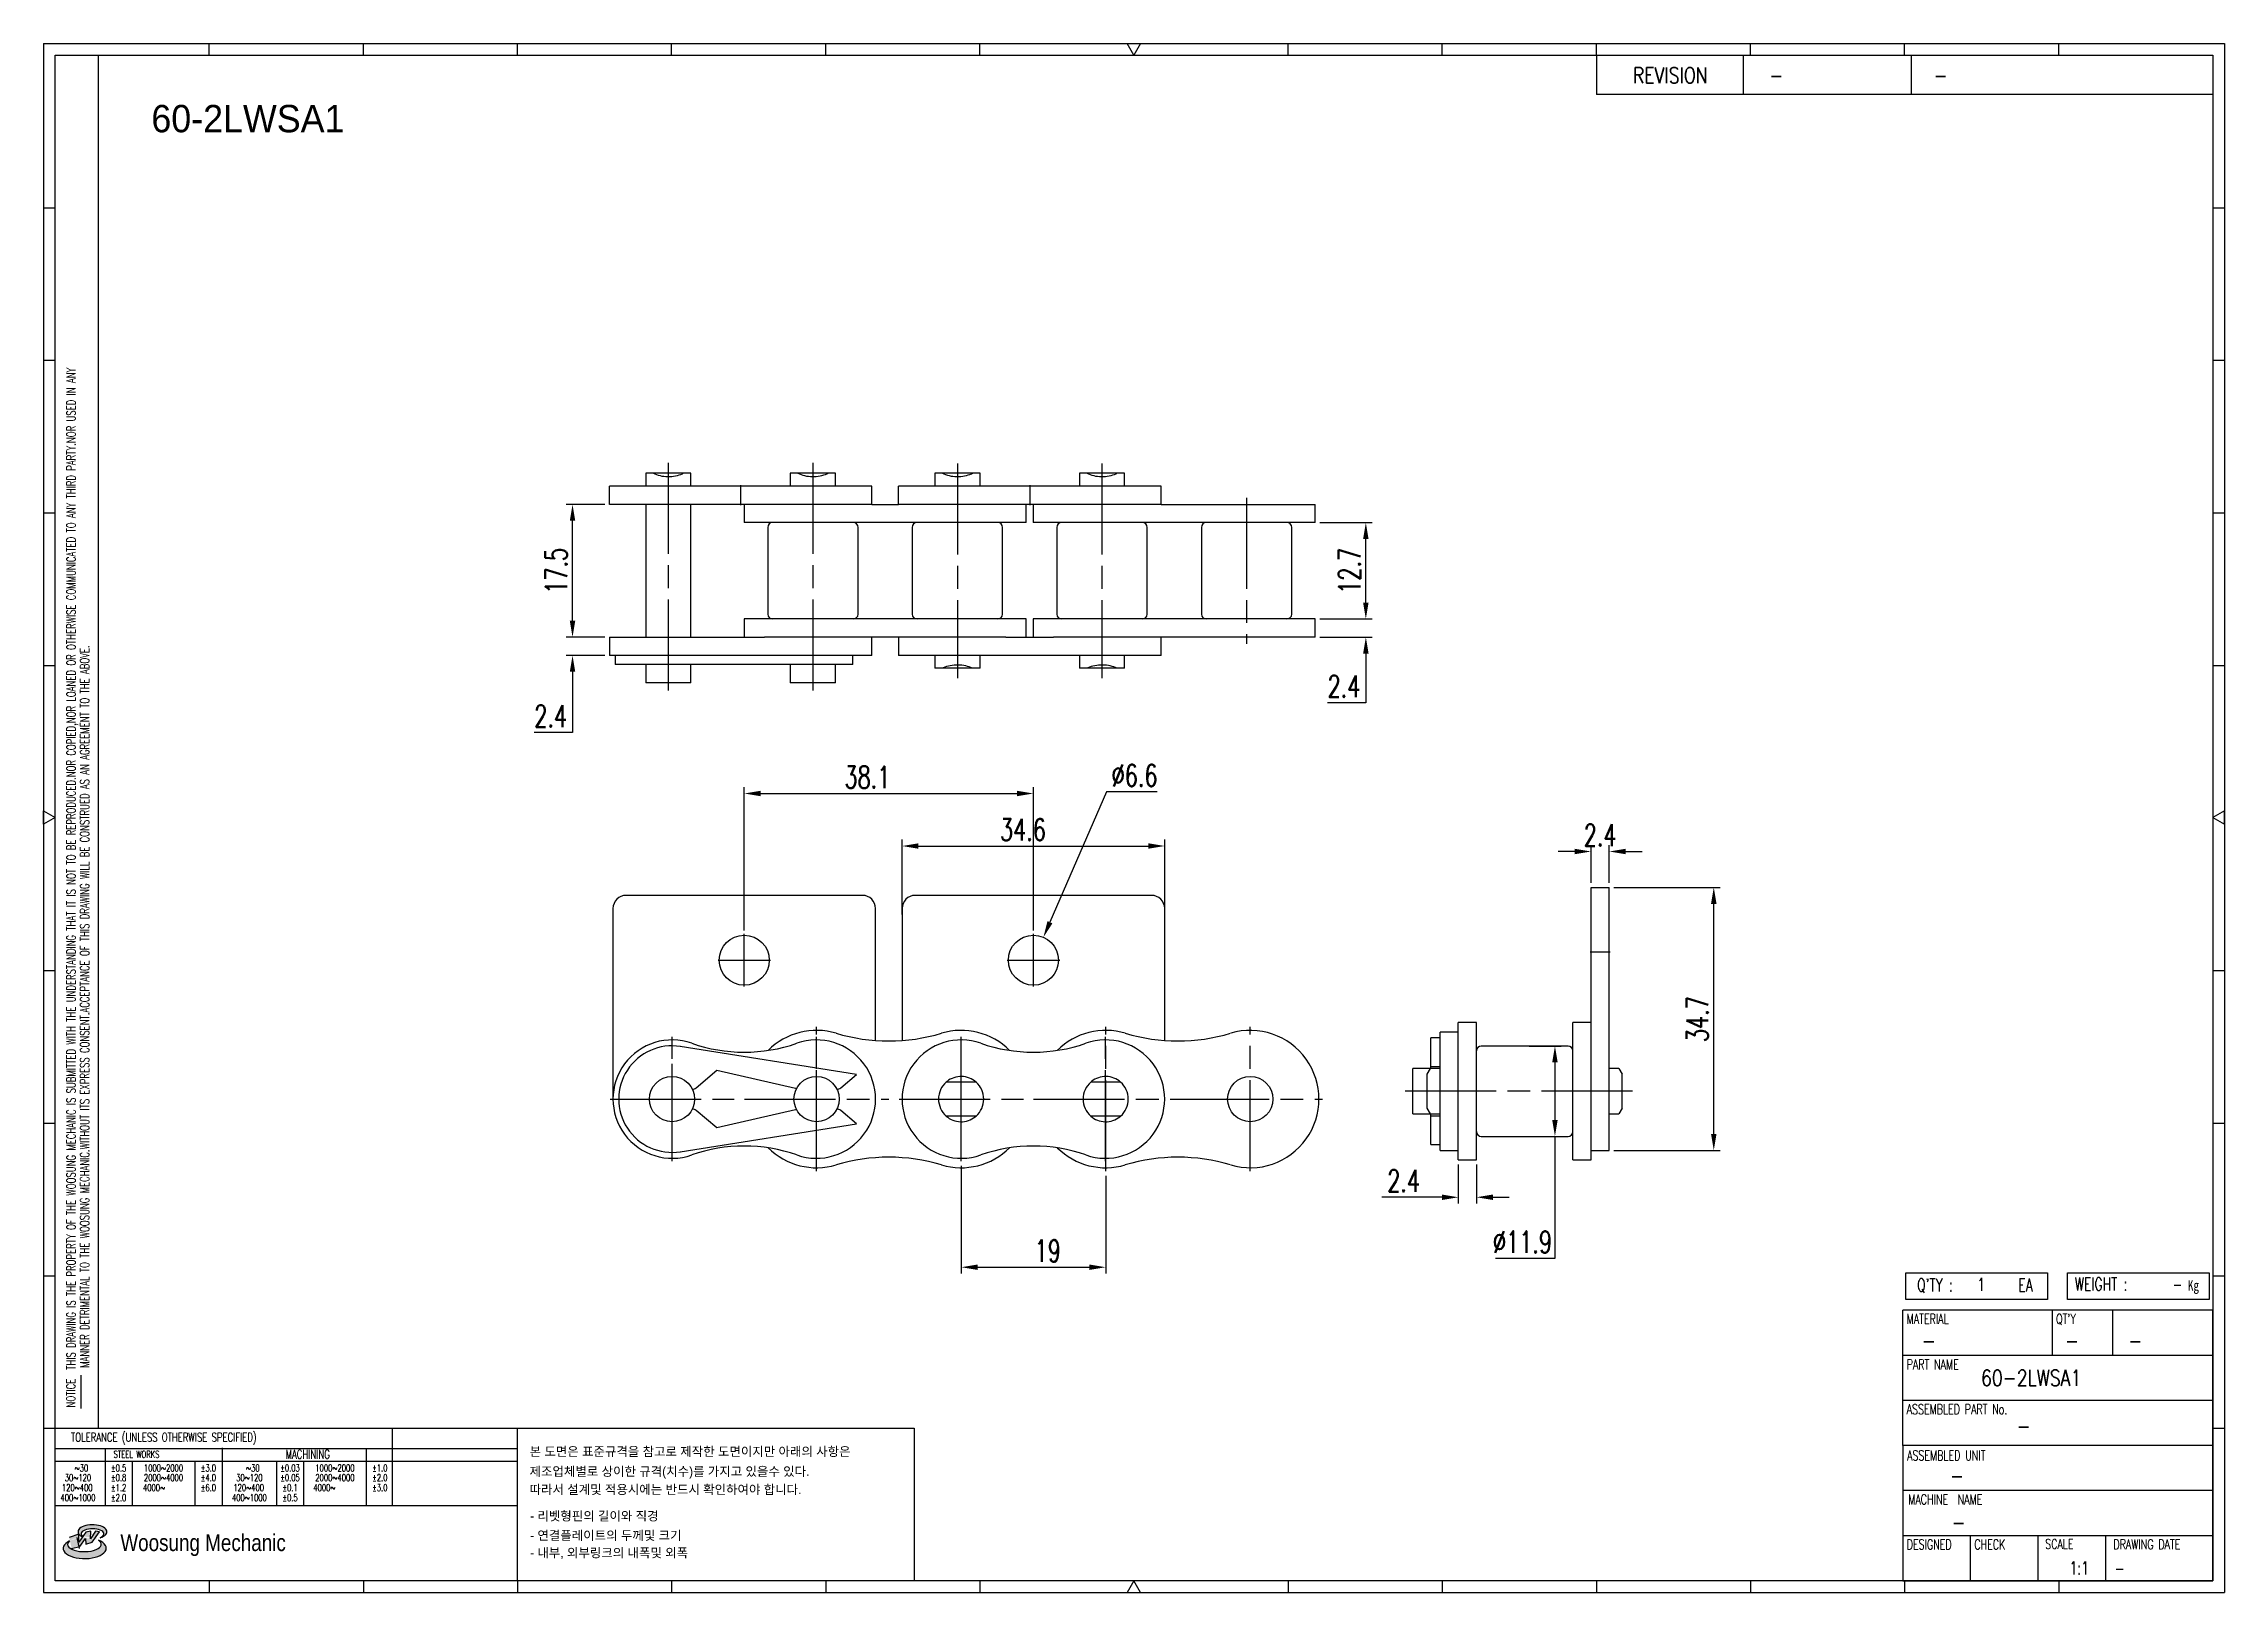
# Model space of a CAD drawing. Header units: millimetres. Extents: x 849 to 1136, y 59 to 263.
import ezdxf
from ezdxf.enums import TextEntityAlignment as Align

# ---------------------------------------------------------------- set-up
doc = ezdxf.new("R2010")
doc.units = ezdxf.units.MM
doc.linetypes.add('AM_ISO08W050', pattern=[18, 12, -1.5, 3, -1.5])
doc.layers.get('Defpoints').update_dxf_attribs({"color": 80})
doc.layers.add('CL1', color=140, linetype='AM_ISO08W050', lineweight=25)
for name, color, linetype in [('S-DIM', 7, 'Continuous'), ('TITLE', 7, 'Continuous'), ('도면레이아웃', 7, 'Continuous')]:
    doc.layers.add(name, color=color, linetype=linetype)
doc.styles.add('HAN', font='ROMANS.shx', dxfattribs={"width": 0.7, "bigfont": 'whgtxt.shx'})
doc.styles.add('HKD_ST2', font='romans.shx', dxfattribs={"width": 0.7, "height": 4, "bigfont": '@extfont2.shx'})
doc.styles.add('HSG', font='SIMPLEX.shx', dxfattribs={"width": 0.7, "bigfont": 'HSG.shx'})
doc.styles.add('MtXpl_', font='Gulim.ttf')
doc.styles.add('SLDTEXTSTYLE4', font='arial.ttf', dxfattribs={"width": 0.8})
doc.dimstyles.new('AP1.2', dxfattribs={"dimscale": 1.2, "dimtxt": 2.4, "dimasz": 1.8, "dimexe": 0.7, "dimexo": 0.5, "dimgap": 0.6, "dimtad": 1, "dimtoh": 1, "dimdec": 1, "dimrnd": 0.01, "dimzin": 9, "dimdsep": 46, "dimtxsty": 'HSG', "dimcen": 0, "dimclrd": 251, "dimclre": 251, "dimclrt": 60, "dimazin": 2, "dimtp": 1, "dimtm": 1, "dimtfac": 0.5, "dimtdec": 1, "dimtofl": 0, "dimtmove": 0, "dimatfit": 3, "dimfxl": 0, "dimtvp": 1, "dimtolj": 2, "dimlwd": -1, "dimlwe": -1, "dimarcsym": 0})

# ---------------------------------------------------------------- blocks, each defined once
blk = doc.blocks.new('MAST')
at = {"layer": '도면레이아웃'}
h = blk.add_hatch(color=10, dxfattribs=at)
h.paths.add_polyline_path([(1.544, 35.177), (1.554, 34.966), (1.779, 35.034), (2.054, 35.422), (1.908, 35.446), (1.728, 35.167), (1.741, 35.439), (1.547, 35.405), (1.292, 35.041), (1.295, 35.33), (0.943, 35.208), (1.03, 34.8), (1.336, 34.885)])
edge = h.paths.add_edge_path()
edge.add_ellipse((1.795, 35.421), major_axis=(-0.53, 0), ratio=0.487785, start_angle=122.36065, end_angle=403.39574)
edge.add_line((1.411, 35.244), (1.419, 35.261))
edge.add_ellipse((1.798, 35.344), major_axis=(-0.423, 0), ratio=0.444396, start_angle=131.58977, end_angle=386.19408, ccw=False)
edge = h.paths.add_edge_path()
edge.add_ellipse((1.512, 34.815), major_axis=(-0.793, 0), ratio=0.480113, start_angle=314.67633, end_angle=590.85213)
edge.add_ellipse((1.501, 34.958), major_axis=(-0.62, 0), ratio=0.43311, start_angle=331.7024, end_angle=574.42495, ccw=False)
at = {"color": 140}
for p, q in [((0, 90.118), (80.15, 90.118)), ((0, 90.118), (0, 33.191)), ((80.15, 90.118), (80.15, 33.191)), ((57.068, 89.693), (57.068, 88.246)), ((62.47, 89.693), (62.47, 88.246)), ((68.635, 89.693), (68.635, 88.246)), ((79.725, 88.246), (57.068, 88.246)), ((68.449, 43.961), (68.449, 44.936)), ((68.449, 44.936), (73.654, 44.936)), ((73.654, 44.936), (73.654, 43.961)), ((74.39, 43.961), (74.39, 44.936)), ((74.39, 44.936), (79.595, 44.936)), ((79.595, 44.936), (79.595, 43.961)), ((68.336, 38.59), (68.336, 43.563)), ((79.725, 43.563), (68.336, 43.563)), ((73.654, 43.961), (68.449, 43.961)), ((73.827, 43.563), (73.827, 41.905)), ((79.595, 43.961), (74.39, 43.961)), ((76.037, 43.563), (76.037, 41.905)), ((79.725, 38.59), (79.725, 43.563)), ((79.725, 41.905), (68.336, 41.905)), ((79.725, 40.248), (68.336, 40.248)), ((68.336, 38.59), (68.336, 33.616)), ((79.725, 38.59), (68.336, 38.59)), ((79.725, 33.616), (79.725, 38.59)), ((79.725, 36.932), (68.336, 36.932)), ((79.725, 35.274), (68.336, 35.274)), ((70.822, 33.616), (70.822, 35.274)), ((73.309, 33.616), (73.309, 35.274)), ((75.796, 33.616), (75.796, 35.274)), ((0, 33.191), (80.15, 33.191)), ((68.336, 33.616), (79.725, 33.616))]:
    blk.add_line(p, q, dxfattribs=at)
for p, q in [((6.089, 89.693), (6.089, 90.118)), ((11.753, 89.693), (11.753, 90.118)), ((17.418, 89.693), (17.418, 90.118)), ((23.082, 89.693), (23.082, 90.118)), ((28.746, 89.693), (28.746, 90.118)), ((34.411, 89.693), (34.411, 90.118)), ((45.739, 89.693), (45.739, 90.118)), ((51.404, 89.693), (51.404, 90.118)), ((57.068, 89.693), (57.068, 90.118)), ((62.732, 89.693), (62.732, 90.118)), ((68.397, 89.693), (68.397, 90.118)), ((74.061, 89.693), (74.061, 90.118)), ((0, 84.085), (0.425, 84.085)), ((79.725, 84.085), (80.15, 84.085)), ((0, 78.478), (0.425, 78.478)), ((79.725, 78.478), (80.15, 78.478)), ((0, 72.87), (0.425, 72.87)), ((79.725, 72.87), (80.15, 72.87)), ((0, 67.262), (0.425, 67.262)), ((79.725, 67.262), (80.15, 67.262)), ((0, 56.047), (0.425, 56.047)), ((79.725, 56.047), (80.15, 56.047)), ((0, 50.439), (0.425, 50.439)), ((79.725, 50.439), (80.15, 50.439)), ((0, 44.832), (0.425, 44.832)), ((79.725, 44.832), (80.15, 44.832)), ((1.377, 39.947), (1.377, 41.174)), ((0, 39.224), (0.425, 39.224)), ((79.725, 39.224), (80.15, 39.224)), ((6.089, 33.616), (6.089, 33.191)), ((11.753, 33.616), (11.753, 33.191)), ((17.418, 33.616), (17.418, 33.191)), ((23.082, 33.616), (23.082, 33.191)), ((28.746, 33.616), (28.746, 33.191)), ((34.411, 33.616), (34.411, 33.191)), ((45.739, 33.616), (45.739, 33.191)), ((51.404, 33.616), (51.404, 33.191)), ((57.068, 33.616), (57.068, 33.191)), ((62.732, 33.616), (62.732, 33.191)), ((68.397, 33.616), (68.397, 33.191)), ((74.061, 33.616), (74.061, 33.191))]:
    blk.add_line(p, q)
at = {"color": 2}
for p, q in [((2.017, 39.224), (2.017, 89.693)), ((0.425, 39.224), (17.418, 39.224)), ((0.425, 38.487), (17.418, 38.487)), ((2.257, 38.487), (2.257, 36.382)), ((6.557, 38.5), (6.557, 36.382)), ((11.857, 38.487), (11.857, 36.382)), ((12.816, 39.224), (12.816, 36.382)), ((17.418, 33.616), (17.418, 39.224)), ((0.425, 38.012), (17.418, 38.012)), ((3.257, 38.012), (3.257, 36.382)), ((5.557, 38.012), (5.557, 36.382)), ((8.557, 38.012), (8.557, 36.382)), ((9.557, 38.026), (9.557, 36.382)), ((0.425, 36.382), (17.418, 36.382))]:
    blk.add_line(p, q, dxfattribs=at)
for points in [[(40.075, 89.693), (39.83, 90.118), (40.32, 90.118)], [(0.425, 61.679), (0, 61.433), (0, 61.924)], [(79.725, 61.679), (80.15, 61.433), (80.15, 61.924)], [(40.075, 33.616), (39.83, 33.191), (40.32, 33.191)]]:
    blk.add_lwpolyline(points, close=True)
at = {"color": 140}
blk.add_lwpolyline([(0.425, 89.693), (79.725, 89.693), (79.725, 33.616), (0.425, 33.616)], close=True, dxfattribs=at)
at = {"layer": '도면레이아웃'}
for p, q in [((1.295, 35.33), (0.943, 35.208)), ((1.547, 35.405), (1.292, 35.041)), ((1.292, 35.041), (1.295, 35.33)), ((1.741, 35.439), (1.547, 35.405)), ((1.908, 35.446), (1.728, 35.167)), ((1.728, 35.167), (1.741, 35.439)), ((1.779, 35.034), (2.054, 35.422)), ((2.054, 35.422), (1.908, 35.446)), ((1.03, 34.8), (1.336, 34.885)), ((1.224, 35.208), (1.311, 34.8)), ((1.224, 35.208), (1.224, 35.208)), ((1.336, 34.885), (1.544, 35.177)), ((1.419, 35.261), (1.411, 35.244)), ((1.544, 35.177), (1.554, 34.966)), ((1.554, 34.966), (1.779, 35.034))]:
    blk.add_line(p, q, dxfattribs=at)
for centre, major_axis, ratio, start_param, end_param in [((1.795, 35.421), (-0.53, 0), 0.487785, 2.135596, 7.040584), ((1.798, 35.344), (-0.423, 0), 0.444396, 2.296675, 6.740358), ((1.512, 34.815), (-0.793, 0), 0.480113, 5.492138, 10.312315), ((1.501, 34.958), (-0.62, 0), 0.43311, 5.789299, 10.025607)]:
    blk.add_ellipse(centre, major_axis=major_axis, ratio=ratio, start_param=start_param, end_param=end_param, dxfattribs=at)
for s, height, style, width, p in [('REVISION', 0.5806, 'HAN', 0.8, (58.415, 88.664)), ('-', 0.581, 'HAN', 0.8, (63.426, 88.664)), ('-', 0.581, 'HAN', 0.8, (69.468, 88.664)), ("Q'TY : ", 0.4746, 'HKD_ST2', 0.7, (68.857, 44.253)), ('1', 0.475, 'HKD_ST2', 0.7, (71.071, 44.275)), ('EA', 0.4746, 'HKD_ST2', 0.7, (72.578, 44.253)), ('WEIGHT : ', 0.4746, 'HKD_ST2', 0.7, (74.65, 44.286)), ('-', 0.581, 'HAN', 0.8, (69.029, 42.157)), ('-', 0.581, 'HAN', 0.8, (74.289, 42.157)), ('-', 0.581, 'HAN', 0.8, (76.623, 42.157)), ('-', 0.581, 'HAN', 0.8, (72.515, 39.013)), ('-', 0.581, 'HAN', 0.8, (70.067, 37.189)), ('-', 0.581, 'HAN', 0.8, (70.126, 35.48)), ('1:1', 0.4746, 'HKD_ST2', 0.7, (74.458, 33.848)), ('-', 0.475, 'HKD_ST2', 0.7, (76.112, 33.837))]:
    blk.add_text(s, height=height, dxfattribs=dict(style=style, width=width)).set_placement(p)
at = {"color": 6, "style": 'HKD_ST2', "width": 0.7}
for s, p in [(' THIS DRAWING IS THE PROPERTY OF THE WOOSUNG MECHANIC IS SUBMITTED WITH THE UNDERSTANDING THAT IT IS NOT TO BE REPRODUCED.NOR COPIED,NOR LOANED OR OTHERWISE COMMUNICATED TO ANY THIRD PARTY.NOR USED IN ANY', (1.173, 41.217)), ('MANNER DETRIMENTAL TO THE WOOSUNG MECHANIC.WITHOUT ITS EXPRESS CONSENT.ACCEPTANCE OF THIS DRAWING WILL BE CONSTRUED AS AN AGREEMENT TO THE ABOVE.', (1.672, 41.447))]:
    blk.add_text(s, height=0.326266, rotation=90, dxfattribs=at).set_placement(p)
at = {"style": 'HKD_ST2', "width": 0.7}
blk.add_text('-', height=0.475, dxfattribs=at).set_placement((78.613, 44.286), align=Align.RIGHT)
at = {"color": 254, "style": 'HKD_ST2', "width": 0.7}
for s, height, p in [('MATERIAL', 0.3651, (68.474, 43.425)), ("QT'Y", 0.3651, (73.965, 43.425)), ('PART NAME', 0.3651, (68.474, 41.756)), ('ASSEMBLED PART No.', 0.36511, (68.474, 40.109)), ('ASSEMBLED UNIT', 0.36511, (68.49, 38.408)), ('MACHINE  NAME', 0.36511, (68.532, 36.794)), ('DESIGNED', 0.3651, (68.474, 35.136)), ('CHECK', 0.3651, (70.961, 35.136)), ('SCALE', 0.3651, (73.566, 35.153)), ('DRAWING DATE', 0.36511, (76.071, 35.141))]:
    blk.add_text(s, height=height, dxfattribs=at).set_placement(p, align=Align.TOP_LEFT)
at = {"style": 'HKD_ST2', "width": 0.7}
blk.add_text('NOTICE', height=0.3263, rotation=90, dxfattribs=at).set_placement((1.163, 39.988))
blk.add_text('TOLERANCE (UNLESS OTHERWISE SPECIFIED)', height=0.32627, dxfattribs=at).set_placement((4.417, 38.896), align=Align.MIDDLE_CENTER)
at = {"color": 4, "style": 'HKD_ST2', "width": 0.7}
for s, height, p in [('%%12630', 0.261, (1.389, 37.762)), ('1000%%1262000', 0.26101, (4.407, 37.762)), ('%%12630', 0.261, (7.689, 37.762)), ('1000%%1262000', 0.26101, (10.707, 37.762)), ('120%%126400', 0.26101, (1.237, 37.045)), ('30%%126120', 0.261, (1.263, 37.411)), ('4000%%126', 0.261, (4.061, 37.045)), ('2000%%1264000', 0.26101, (4.407, 37.411)), ('120%%126400', 0.26101, (7.537, 37.045)), ('30%%126120', 0.261, (7.563, 37.411)), ('4000%%126', 0.261, (10.321, 37.045)), ('2000%%1264000', 0.26101, (10.707, 37.411)), ('400%%1261000', 0.26101, (1.263, 36.67)), ('400%%1261000', 0.26101, (7.563, 36.67))]:
    blk.add_text(s, height=height, dxfattribs=at).set_placement(p, align=Align.MIDDLE_CENTER)
for s, height, p in [('%%P0.5', 0.261, (2.757, 37.762)), ('STEEL WORKS', 0.26101, (3.416, 38.268)), ('%%P3.0', 0.261, (6.057, 37.762)), ('%%P0.03', 0.261, (9.057, 37.762)), ('MACHINING', 0.3263, (9.707, 38.27)), ('%%P1.0', 0.261, (12.357, 37.762)), ('%%P0.8', 0.261, (2.757, 37.411)), ('%%P1.2', 0.261, (2.757, 37.045)), ('%%P4.0', 0.261, (6.057, 37.411)), ('%%P6.0', 0.261, (6.057, 37.045)), ('%%P0.05', 0.261, (9.057, 37.411)), ('%%P0.1', 0.261, (9.057, 37.045)), ('%%P2.0', 0.261, (12.357, 37.411)), ('%%P3.0', 0.261, (12.357, 37.045)), ('%%P2.0', 0.261, (2.757, 36.67)), ('%%P0.5', 0.261, (9.057, 36.67))]:
    blk.add_text(s, height=height, dxfattribs=at).set_placement(p, align=Align.MIDDLE)
at = {"color": 1, "style": 'SLDTEXTSTYLE4', "width": 0.8}
blk.add_text('Woosung Mechanic', height=0.61957, dxfattribs=at).set_placement((2.822, 34.711))
at = {"layer": 'TITLE', "width": 0.8}
blk.add_text('Kg', height=0.3789, dxfattribs=at).set_placement((78.807, 44.286))
blk = doc.blocks.new('*D2')
at = {"layer": 'Defpoints', "color": 0, "transparency": 16777216}
for p in [(1016.32, 187.04), (1022.99, 187.04), (1016.32, 184.64)]:
    blk.add_point(p, dxfattribs=at)
at = {"layer": 'S-DIM', "color": 251, "linetype": 'ByBlock', "transparency": 16777216}
for p, q in [((1022.99, 189.2), (1022.99, 191.36)), ((1016.92, 187.04), (1023.83, 187.04)), ((1016.92, 184.64), (1023.83, 184.64)), ((1022.99, 182.48), (1022.99, 176.01)), ((1022.99, 176.01), (1017.95, 176.01))]:
    blk.add_line(p, q, dxfattribs=at)
at = {"layer": 'S-DIM', "color": 251, "transparency": 16777216}
for points in [[(1022.63, 189.2), (1023.35, 189.2), (1022.99, 187.04)], [(1022.63, 182.48), (1023.35, 182.48), (1022.99, 184.64)]]:
    blk.add_solid(points, dxfattribs=at)
at = {"layer": 'S-DIM', "color": 60, "transparency": 16777216, "insert": (1020.11, 178.17), "char_height": 2.88, "attachment_point": 5, "style": 'HSG'}
blk.add_mtext('\\A2;2.4', dxfattribs=at)
blk = doc.blocks.new('*D3')
at = {"layer": 'Defpoints', "color": 0, "transparency": 16777216}
for p in [(1016.32, 199.74), (1022.99, 199.74), (1016.32, 187.04)]:
    blk.add_point(p, dxfattribs=at)
at = {"layer": 'S-DIM', "color": 251, "linetype": 'ByBlock', "transparency": 16777216}
for p, q in [((1016.92, 199.74), (1023.83, 199.74)), ((1022.99, 189.2), (1022.99, 197.58)), ((1016.92, 187.04), (1023.83, 187.04))]:
    blk.add_line(p, q, dxfattribs=at)
at = {"layer": 'S-DIM', "color": 251, "transparency": 16777216}
for points in [[(1022.63, 197.58), (1023.35, 197.58), (1022.99, 199.74)], [(1022.63, 189.2), (1023.35, 189.2), (1022.99, 187.04)]]:
    blk.add_solid(points, dxfattribs=at)
at = {"layer": 'S-DIM', "color": 60, "transparency": 16777216, "insert": (1020.83, 193.39), "char_height": 2.88, "attachment_point": 5, "rotation": 90, "style": 'HSG'}
blk.add_mtext('\\A2;12.7', dxfattribs=at)
blk = doc.blocks.new('*D4')
at = {"layer": 'Defpoints', "color": 0, "transparency": 16777216}
for p in [(918.45, 184.64), (923.3, 184.64), (923.3, 182.24)]:
    blk.add_point(p, dxfattribs=at)
at = {"layer": 'S-DIM', "color": 251, "linetype": 'ByBlock', "transparency": 16777216}
for p, q in [((918.45, 186.8), (918.45, 188.96)), ((922.7, 184.64), (917.61, 184.64)), ((922.7, 182.24), (917.61, 182.24)), ((918.45, 180.08), (918.45, 172.08)), ((918.45, 172.08), (913.41, 172.08))]:
    blk.add_line(p, q, dxfattribs=at)
at = {"layer": 'S-DIM', "color": 251, "transparency": 16777216}
for points in [[(918.09, 186.8), (918.81, 186.8), (918.45, 184.64)], [(918.09, 180.08), (918.81, 180.08), (918.45, 182.24)]]:
    blk.add_solid(points, dxfattribs=at)
at = {"layer": 'S-DIM', "color": 60, "transparency": 16777216, "insert": (915.57, 174.24), "char_height": 2.88, "attachment_point": 5, "style": 'HSG'}
blk.add_mtext('\\A2;2.4', dxfattribs=at)
blk = doc.blocks.new('*D5')
at = {"layer": 'Defpoints', "color": 0, "transparency": 16777216}
for p in [(918.45, 202.14), (923.3, 202.14), (923.3, 184.64)]:
    blk.add_point(p, dxfattribs=at)
at = {"layer": 'S-DIM', "color": 251, "linetype": 'ByBlock', "transparency": 16777216}
for p, q in [((922.7, 202.14), (917.61, 202.14)), ((918.45, 186.8), (918.45, 199.98)), ((922.7, 184.64), (917.61, 184.64))]:
    blk.add_line(p, q, dxfattribs=at)
at = {"layer": 'S-DIM', "color": 251, "transparency": 16777216}
for points in [[(918.09, 199.98), (918.81, 199.98), (918.45, 202.14)], [(918.09, 186.8), (918.81, 186.8), (918.45, 184.64)]]:
    blk.add_solid(points, dxfattribs=at)
at = {"layer": 'S-DIM', "color": 60, "transparency": 16777216, "insert": (916.29, 193.39), "char_height": 2.88, "attachment_point": 5, "rotation": 90, "style": 'HSG'}
blk.add_mtext('\\A2;17.5', dxfattribs=at)
blk = doc.blocks.new('*D6')
at = {"layer": 'Defpoints', "color": 0, "transparency": 16777216}
for p in [(969.68, 115.58), (988.71, 114.27), (988.71, 101.61)]:
    blk.add_point(p, dxfattribs=at)
at = {"layer": 'S-DIM', "color": 251, "linetype": 'ByBlock', "transparency": 16777216}
for p, q in [((969.68, 114.98), (969.68, 100.77)), ((988.71, 113.67), (988.71, 100.77)), ((971.84, 101.61), (986.55, 101.61))]:
    blk.add_line(p, q, dxfattribs=at)
at = {"layer": 'S-DIM', "color": 251, "transparency": 16777216}
for points in [[(971.84, 101.97), (971.84, 101.25), (969.68, 101.61)], [(986.55, 101.97), (986.55, 101.25), (988.71, 101.61)]]:
    blk.add_solid(points, dxfattribs=at)
at = {"layer": 'S-DIM', "color": 60, "transparency": 16777216, "insert": (981.08, 103.77), "char_height": 2.88, "attachment_point": 5, "style": 'HSG'}
blk.add_mtext('\\A2;19', dxfattribs=at)
blk = doc.blocks.new('*D7')
at = {"layer": 'Defpoints', "color": 0, "transparency": 16777216}
for p in [(996.48, 157.12), (961.88, 147.48), (996.48, 147.48)]:
    blk.add_point(p, dxfattribs=at)
at = {"layer": 'S-DIM', "color": 251, "linetype": 'ByBlock', "transparency": 16777216}
for p, q in [((961.88, 148.08), (961.88, 157.96)), ((964.04, 157.12), (994.32, 157.12)), ((996.48, 148.08), (996.48, 157.96))]:
    blk.add_line(p, q, dxfattribs=at)
at = {"layer": 'S-DIM', "color": 251, "transparency": 16777216}
for points in [[(964.04, 157.48), (964.04, 156.76), (961.88, 157.12)], [(994.32, 157.48), (994.32, 156.76), (996.48, 157.12)]]:
    blk.add_solid(points, dxfattribs=at)
at = {"layer": 'S-DIM', "color": 60, "transparency": 16777216, "insert": (977.81, 159.28), "char_height": 2.88, "attachment_point": 5, "style": 'HSG'}
blk.add_mtext('\\A2;34.6', dxfattribs=at)
blk = doc.blocks.new('*D8')
at = {"layer": 'Defpoints', "color": 0, "transparency": 16777216}
for p in [(979.18, 164.04), (941.08, 145.37), (979.18, 145.37)]:
    blk.add_point(p, dxfattribs=at)
at = {"layer": 'S-DIM', "color": 251, "linetype": 'ByBlock', "transparency": 16777216}
for p, q in [((941.08, 145.97), (941.08, 164.88)), ((943.24, 164.04), (977.02, 164.04)), ((979.18, 145.97), (979.18, 164.88))]:
    blk.add_line(p, q, dxfattribs=at)
at = {"layer": 'S-DIM', "color": 251, "transparency": 16777216}
for points in [[(943.24, 164.4), (943.24, 163.68), (941.08, 164.04)], [(977.02, 164.4), (977.02, 163.68), (979.18, 164.04)]]:
    blk.add_solid(points, dxfattribs=at)
at = {"layer": 'S-DIM', "color": 60, "transparency": 16777216, "insert": (957.31, 166.2), "char_height": 2.88, "attachment_point": 5, "style": 'HSG'}
blk.add_mtext('\\A2;38.1', dxfattribs=at)
blk = doc.blocks.new('*D9')
at = {"layer": 'Defpoints', "color": 0, "transparency": 16777216}
for p in [(980.5, 145.09), (977.86, 139.04)]:
    blk.add_point(p, dxfattribs=at)
at = {"layer": 'S-DIM', "color": 251, "linetype": 'ByBlock', "transparency": 16777216}
for p, q in [((988.82, 164.26), (981.36, 147.08)), ((995.5, 164.26), (988.82, 164.26))]:
    blk.add_line(p, q, dxfattribs=at)
at = {"layer": 'S-DIM', "color": 251, "transparency": 16777216}
blk.add_solid([(981.03, 147.22), (981.69, 146.93), (980.5, 145.09)], dxfattribs=at)
at = {"layer": 'S-DIM', "color": 60, "transparency": 16777216, "insert": (992.52, 166.42), "char_height": 2.88, "attachment_point": 5, "style": 'HSG'}
blk.add_mtext('\\A2;∅6.6', dxfattribs=at)
blk = doc.blocks.new('*D10')
at = {"layer": 'Defpoints', "color": 0, "transparency": 16777216}
for p in [(1035.17, 115.76), (1037.57, 115.76), (1035.17, 110.83)]:
    blk.add_point(p, dxfattribs=at)
at = {"layer": 'S-DIM', "color": 251, "linetype": 'ByBlock', "transparency": 16777216}
for p, q in [((1035.17, 115.16), (1035.17, 109.99)), ((1037.57, 115.16), (1037.57, 109.99)), ((1033.01, 110.83), (1025.09, 110.83)), ((1039.73, 110.83), (1041.89, 110.83))]:
    blk.add_line(p, q, dxfattribs=at)
at = {"layer": 'S-DIM', "color": 251, "transparency": 16777216}
for points in [[(1033.01, 111.19), (1033.01, 110.47), (1035.17, 110.83)], [(1039.73, 111.19), (1039.73, 110.47), (1037.57, 110.83)]]:
    blk.add_solid(points, dxfattribs=at)
at = {"layer": 'S-DIM', "color": 60, "transparency": 16777216, "insert": (1027.97, 112.99), "char_height": 2.88, "attachment_point": 5, "style": 'HSG'}
blk.add_mtext('\\A2;2.4', dxfattribs=at)
blk = doc.blocks.new('*D11')
at = {"layer": 'Defpoints', "color": 0, "transparency": 16777216}
for p in [(1043.92, 130.76), (1043.92, 118.85), (1047.91, 118.85)]:
    blk.add_point(p, dxfattribs=at)
at = {"layer": 'S-DIM', "color": 251, "linetype": 'ByBlock', "transparency": 16777216}
for p, q in [((1044.52, 130.76), (1048.75, 130.76)), ((1047.91, 128.6), (1047.91, 121.01)), ((1044.52, 118.85), (1048.75, 118.85)), ((1047.91, 118.85), (1047.91, 102.77)), ((1047.91, 102.77), (1040.08, 102.77))]:
    blk.add_line(p, q, dxfattribs=at)
at = {"layer": 'S-DIM', "color": 251, "transparency": 16777216}
for points in [[(1047.55, 128.6), (1048.27, 128.6), (1047.91, 130.76)], [(1047.55, 121.01), (1048.27, 121.01), (1047.91, 118.85)]]:
    blk.add_solid(points, dxfattribs=at)
at = {"layer": 'S-DIM', "color": 60, "transparency": 16777216, "insert": (1043.63, 104.93), "char_height": 2.88, "attachment_point": 5, "style": 'HSG'}
blk.add_mtext('\\A2;%%c11.9', dxfattribs=at)
blk = doc.blocks.new('*D12')
at = {"layer": 'Defpoints', "color": 0, "transparency": 16777216}
for p in [(1055.07, 151.66), (1068.84, 151.66), (1055.07, 117.01)]:
    blk.add_point(p, dxfattribs=at)
at = {"layer": 'S-DIM', "color": 251, "linetype": 'ByBlock', "transparency": 16777216}
for p, q in [((1055.67, 151.66), (1069.68, 151.66)), ((1068.84, 119.17), (1068.84, 149.5)), ((1055.67, 117.01), (1069.68, 117.01))]:
    blk.add_line(p, q, dxfattribs=at)
at = {"layer": 'S-DIM', "color": 251, "transparency": 16777216}
for points in [[(1068.48, 149.5), (1069.2, 149.5), (1068.84, 151.66)], [(1068.48, 119.17), (1069.2, 119.17), (1068.84, 117.01)]]:
    blk.add_solid(points, dxfattribs=at)
at = {"layer": 'S-DIM', "color": 60, "transparency": 16777216, "insert": (1066.68, 134.3), "char_height": 2.88, "attachment_point": 5, "rotation": 90, "style": 'HSG'}
blk.add_mtext('\\A2;34.7', dxfattribs=at)
blk = doc.blocks.new('*D13')
at = {"layer": 'Defpoints', "color": 0, "transparency": 16777216}
for p in [(1052.67, 156.4), (1052.67, 151.66), (1055.07, 151.66)]:
    blk.add_point(p, dxfattribs=at)
at = {"layer": 'S-DIM', "color": 251, "linetype": 'ByBlock', "transparency": 16777216}
for p, q in [((1050.51, 156.4), (1048.35, 156.4)), ((1052.67, 152.26), (1052.67, 157.24)), ((1055.07, 152.26), (1055.07, 157.24)), ((1057.23, 156.4), (1059.39, 156.4))]:
    blk.add_line(p, q, dxfattribs=at)
at = {"layer": 'S-DIM', "color": 251, "transparency": 16777216}
for points in [[(1050.51, 156.76), (1050.51, 156.04), (1052.67, 156.4)], [(1057.23, 156.76), (1057.23, 156.04), (1055.07, 156.4)]]:
    blk.add_solid(points, dxfattribs=at)
at = {"layer": 'S-DIM', "color": 60, "transparency": 16777216, "insert": (1053.87, 158.56), "char_height": 2.88, "attachment_point": 5, "style": 'HSG'}
blk.add_mtext('\\A2;2.4', dxfattribs=at)

msp = doc.modelspace()

# ---------------------------------------------------------------- linework, layer by layer
for p, q in [((923.3, 202.14), (923.3, 204.54)), ((957.9, 204.54), (923.3, 204.54)), ((928.09, 206.24), (928.09, 204.54)), ((934.05, 206.24), (928.09, 206.24)), ((934.05, 204.54), (934.05, 206.24)), ((947.14, 206.24), (947.14, 204.54)), ((953.1, 206.24), (947.14, 206.24)), ((953.1, 204.54), (953.1, 206.24)), ((957.9, 202.14), (957.9, 204.54)), ((996, 204.54), (961.4, 204.54)), ((961.4, 202.14), (961.4, 204.54)), ((972.15, 206.24), (966.19, 206.24)), ((966.19, 206.24), (966.19, 204.54)), ((972.15, 204.54), (972.15, 206.24)), ((985.24, 206.24), (985.24, 204.54)), ((991.2, 206.24), (985.24, 206.24)), ((991.2, 204.54), (991.2, 206.24)), ((996, 202.14), (996, 204.54)), ((957.9, 202.14), (923.3, 202.14)), ((928.09, 202.14), (928.09, 184.64)), ((934.05, 184.64), (934.05, 202.14)), ((941.07, 202.14), (941.07, 199.74)), ((957.9, 202.14), (961.4, 202.14)), ((996, 202.14), (961.4, 202.14)), ((978.22, 199.74), (978.22, 202.14)), ((979.17, 202.14), (979.17, 199.74)), ((996, 202.14), (1016.32, 202.14)), ((1016.32, 199.74), (1016.32, 202.14)), ((978.22, 199.74), (941.07, 199.74)), ((944.17, 199.11), (944.17, 187.68)), ((956.08, 187.68), (956.08, 199.11)), ((963.22, 199.11), (963.22, 187.68)), ((975.13, 187.68), (975.13, 199.11)), ((1016.32, 199.74), (979.17, 199.74)), ((982.27, 199.11), (982.27, 187.68)), ((994.18, 187.68), (994.18, 199.11)), ((1001.32, 199.11), (1001.32, 187.68)), ((1013.23, 187.68), (1013.23, 199.11)), ((941.07, 187.04), (941.07, 184.64)), ((978.22, 187.04), (941.07, 187.04)), ((978.22, 184.64), (978.22, 187.04)), ((979.17, 187.04), (979.17, 184.64)), ((1016.32, 187.04), (979.17, 187.04)), ((1016.32, 184.64), (1016.32, 187.04)), ((923.3, 184.64), (943.75, 184.64)), ((923.3, 184.64), (923.3, 182.24)), ((975.55, 184.64), (943.75, 184.64)), ((957.9, 182.24), (957.9, 184.64)), ((961.4, 184.64), (961.4, 182.24)), ((975.55, 184.64), (981.85, 184.64)), ((1016.32, 184.64), (981.85, 184.64)), ((996, 182.24), (996, 184.64)), ((957.9, 182.24), (923.3, 182.24)), ((924.05, 182.24), (924.05, 181.04)), ((955.4, 181.04), (955.4, 182.24)), ((996, 182.24), (961.4, 182.24)), ((966.19, 182.24), (966.19, 180.54)), ((972.15, 180.54), (972.15, 182.24)), ((985.24, 182.24), (985.24, 180.54)), ((991.2, 180.54), (991.2, 182.24)), ((955.4, 181.04), (924.05, 181.04)), ((928.09, 181.04), (928.09, 178.64)), ((934.05, 178.64), (928.09, 178.64)), ((934.05, 178.64), (934.05, 181.04)), ((947.14, 181.04), (947.14, 178.64)), ((953.1, 178.64), (947.14, 178.64)), ((953.1, 178.64), (953.1, 181.04)), ((972.15, 180.54), (966.19, 180.54)), ((991.2, 180.54), (985.24, 180.54)), ((956.65, 150.62), (925.51, 150.62)), ((994.75, 150.62), (963.61, 150.62)), ((1052.67, 133.86), (1052.67, 151.66)), ((1052.67, 151.66), (1055.07, 151.66)), ((1055.07, 117.01), (1055.07, 151.66)), ((923.78, 148.89), (923.78, 123.77)), ((958.38, 131.49), (958.38, 148.89)), ((961.88, 148.89), (961.88, 131.49)), ((996.48, 131.49), (996.48, 148.89)), ((1035.17, 132.61), (1032.77, 132.61)), ((1032.77, 117.01), (1032.77, 132.61)), ((1037.57, 133.86), (1035.17, 133.86)), ((1035.17, 115.76), (1035.17, 133.86)), ((1037.57, 115.76), (1037.57, 133.86)), ((1052.67, 133.86), (1050.27, 133.86)), ((1050.27, 115.76), (1050.27, 133.86)), ((1052.67, 115.76), (1052.67, 133.86)), ((955.88, 127.02), (932.65, 130.7)), ((1032.77, 131.83), (1031.57, 131.83)), ((1031.57, 127.79), (1031.57, 131.83)), ((1049.63, 130.76), (1038.2, 130.76)), ((934.74, 125.27), (937.47, 127.56)), ((937.47, 127.56), (947.83, 125.2)), ((953.79, 125.27), (955.88, 127.02)), ((1029.17, 121.83), (1029.17, 127.79)), ((1031.5, 127.79), (1029.17, 127.79)), ((1031.07, 127.04), (1031.5, 127.79)), ((1031.07, 122.57), (1031.07, 127.04)), ((1032.77, 127.79), (1031.5, 127.79)), ((1031.57, 128.06), (1032.77, 128.06)), ((1056.34, 127.79), (1055.07, 127.79)), ((1056.34, 127.79), (1056.77, 127.04)), ((1056.77, 122.57), (1056.77, 127.04)), ((971.63, 126), (967.68, 126)), ((990.68, 126), (986.73, 126)), ((937.47, 119.98), (934.74, 122.27)), ((947.83, 122.34), (937.47, 119.98)), ((955.88, 120.51), (953.79, 122.27)), ((971.63, 121.53), (967.68, 121.53)), ((990.68, 121.53), (986.73, 121.53)), ((1029.17, 121.83), (1031.5, 121.83)), ((1031.5, 121.83), (1031.07, 122.57)), ((1031.5, 121.83), (1032.77, 121.83)), ((1031.57, 117.79), (1031.57, 121.83)), ((1031.57, 121.55), (1032.77, 121.55)), ((1055.07, 121.83), (1056.34, 121.83)), ((1056.77, 122.57), (1056.34, 121.83)), ((932.65, 116.83), (955.88, 120.51)), ((1038.2, 118.85), (1049.63, 118.85)), ((1031.57, 117.79), (1032.77, 117.79)), ((1032.77, 117.01), (1035.17, 117.01)), ((1035.17, 115.76), (1037.57, 115.76)), ((1050.27, 115.76), (1052.67, 115.76)), ((1052.67, 117.01), (1055.07, 117.01))]:
    msp.add_line(p, q)
for points in [[(929.1, 206.24), (929.3, 206.15), (929.52, 206.06), (929.75, 205.99), (929.98, 205.93), (930.23, 205.88), (930.48, 205.85), (930.74, 205.82), (931, 205.81), (931.26, 205.82), (931.52, 205.83), (931.77, 205.86), (932.02, 205.9), (932.27, 205.96), (932.5, 206.02), (932.72, 206.1), (932.93, 206.19), (933.04, 206.24)], [(948.15, 206.24), (948.35, 206.15), (948.57, 206.06), (948.8, 205.99), (949.03, 205.93), (949.28, 205.88), (949.53, 205.85), (949.79, 205.82), (950.05, 205.81), (950.31, 205.82), (950.57, 205.83), (950.82, 205.86), (951.07, 205.9), (951.32, 205.96), (951.55, 206.02), (951.77, 206.1), (951.98, 206.19), (952.09, 206.24)], [(967.2, 206.24), (967.4, 206.15), (967.62, 206.06), (967.85, 205.99), (968.08, 205.93), (968.33, 205.88), (968.58, 205.85), (968.84, 205.82), (969.1, 205.81), (969.36, 205.82), (969.62, 205.83), (969.87, 205.86), (970.12, 205.9), (970.37, 205.96), (970.6, 206.02), (970.82, 206.1), (971.03, 206.19), (971.14, 206.24)], [(986.25, 206.24), (986.45, 206.15), (986.67, 206.06), (986.9, 205.99), (987.13, 205.93), (987.38, 205.88), (987.63, 205.85), (987.89, 205.82), (988.15, 205.81), (988.41, 205.82), (988.67, 205.83), (988.92, 205.86), (989.17, 205.9), (989.42, 205.96), (989.65, 206.02), (989.87, 206.1), (990.08, 206.19), (990.19, 206.24)], [(971.14, 180.54), (970.94, 180.64), (970.73, 180.72), (970.5, 180.79), (970.26, 180.85), (970.01, 180.9), (969.76, 180.94), (969.51, 180.96), (969.25, 180.97), (968.99, 180.97), (968.73, 180.95), (968.47, 180.92), (968.22, 180.88), (967.98, 180.83), (967.75, 180.76), (967.52, 180.69), (967.31, 180.6), (967.2, 180.54)], [(990.19, 180.54), (989.99, 180.64), (989.78, 180.72), (989.55, 180.79), (989.31, 180.85), (989.06, 180.9), (988.81, 180.94), (988.56, 180.96), (988.3, 180.97), (988.04, 180.97), (987.78, 180.95), (987.52, 180.92), (987.27, 180.88), (987.03, 180.83), (986.8, 180.76), (986.57, 180.69), (986.36, 180.6), (986.25, 180.54)], [(971.63, 126), (971.42, 126.17), (971.21, 126.31), (970.98, 126.44), (970.74, 126.54), (970.5, 126.63), (970.24, 126.69), (969.99, 126.73), (969.73, 126.75), (969.47, 126.74), (969.21, 126.72), (968.95, 126.67), (968.71, 126.59), (968.46, 126.5), (968.23, 126.39), (968.01, 126.25), (967.8, 126.1), (967.68, 126)], [(990.68, 126), (990.47, 126.17), (990.26, 126.31), (990.03, 126.44), (989.79, 126.54), (989.55, 126.63), (989.29, 126.69), (989.04, 126.73), (988.78, 126.75), (988.52, 126.74), (988.26, 126.72), (988, 126.67), (987.76, 126.59), (987.51, 126.5), (987.28, 126.39), (987.06, 126.25), (986.85, 126.1), (986.73, 126)], [(967.68, 121.53), (967.89, 121.37), (968.1, 121.23), (968.33, 121.1), (968.57, 120.99), (968.81, 120.91), (969.07, 120.85), (969.32, 120.81), (969.58, 120.79), (969.84, 120.79), (970.1, 120.82), (970.36, 120.87), (970.61, 120.94), (970.85, 121.04), (971.08, 121.15), (971.3, 121.29), (971.51, 121.44), (971.63, 121.53)], [(986.73, 121.53), (986.94, 121.37), (987.15, 121.23), (987.38, 121.1), (987.62, 120.99), (987.86, 120.91), (988.12, 120.85), (988.37, 120.81), (988.63, 120.79), (988.89, 120.79), (989.15, 120.82), (989.41, 120.87), (989.66, 120.94), (989.9, 121.04), (990.13, 121.15), (990.35, 121.29), (990.56, 121.44), (990.68, 121.53)]]:
    msp.add_lwpolyline(points)
at = {"color": 140}
msp.add_lwpolyline([(911.2, 80.39), (963.48, 80.39), (963.48, 60.28), (911.2, 60.28)], close=True, dxfattribs=at)
for centre, radius in [((941.08, 142.07), 3.3), ((979.18, 142.07), 3.3), ((931.56, 123.77), 2.98), ((950.61, 123.77), 2.98), ((1007.76, 123.77), 2.98)]:
    msp.add_circle(centre, radius)
for centre, radius, start, end in [((944.8, 199.11), 0.635, 90, 180), ((955.44, 199.11), 0.635, 0, 90), ((963.85, 199.11), 0.635, 90, 180), ((974.49, 199.11), 0.635, 0, 90), ((982.9, 199.11), 0.635, 90, 180), ((993.54, 199.11), 0.635, 0, 90), ((1001.95, 199.11), 0.635, 90, 180), ((1012.59, 199.11), 0.635, 0, 90), ((944.8, 187.68), 0.635, 180, 270), ((955.44, 187.68), 0.635, 270, 0), ((963.85, 187.68), 0.635, 180, 270), ((974.49, 187.68), 0.635, 270, 0), ((982.9, 187.68), 0.635, 180, 270), ((993.54, 187.68), 0.635, 270, 0), ((1001.95, 187.68), 0.635, 180, 270), ((1012.59, 187.68), 0.635, 270, 0), ((925.51, 148.89), 1.73, 90, 180), ((956.65, 148.89), 1.73, 0, 90), ((963.61, 148.89), 1.73, 90, 180), ((994.75, 148.89), 1.73, 0, 90), ((950.61, 123.77), 9.05, 73.423, 134.8053), ((960.13, 155.77), 24.34, 253.423, 286.577), ((969.66, 123.77), 9.05, 45.1947, 106.577), ((988.71, 123.77), 9.05, 73.423, 134.8053), ((998.23, 155.77), 24.34, 253.423, 286.577), ((1007.76, 123.77), 9.05, 253.423, 106.577), ((931.58, 123.77), 7.8, 70.6781, 289.3219), ((931.56, 123.77), 7.02, 81, 279), ((941.08, 150.86), 20.91, 250.6781, 289.3219), ((950.58, 123.77), 7.8, 250.6781, 109.3219), ((969.68, 123.77), 7.8, 70.6781, 289.3219), ((979.18, 150.86), 20.91, 250.6781, 289.3219), ((988.68, 123.77), 7.8, 250.6781, 109.3219), ((1038.2, 130.13), 0.635, 90, 180), ((1049.63, 130.13), 0.635, 0, 90), ((934.24, 125.86), 0.78, 269.5284, 310), ((948, 125.96), 0.78, 257.1611, 268.4913), ((953.29, 125.86), 0.78, 269.5284, 310), ((969.66, 123.77), 2.98, 131.4096, 228.5904), ((969.66, 123.77), 2.98, 311.4096, 48.5904), ((988.71, 123.77), 2.98, 131.4096, 228.5904), ((988.71, 123.77), 2.98, 311.4096, 48.5904), ((934.24, 121.67), 0.78, 50, 90.4716), ((948, 121.58), 0.78, 91.5087, 102.8389), ((953.29, 121.67), 0.78, 50, 90.4716), ((1038.2, 119.49), 0.635, 180, 270), ((1049.63, 119.49), 0.635, 270, 0), ((941.08, 96.67), 20.91, 70.6781, 109.3219), ((950.61, 123.77), 9.05, 225.1947, 286.577), ((960.13, 91.77), 24.34, 73.423, 106.577), ((969.66, 123.77), 9.05, 253.423, 314.8053), ((979.18, 96.67), 20.91, 70.6781, 109.3219), ((988.71, 123.77), 9.05, 225.1947, 286.577), ((998.23, 91.77), 24.34, 73.423, 106.577)]:
    msp.add_arc(centre, radius, start, end)
at = {"layer": 'CL1'}
for p, q in [((931.07, 207.62), (931.07, 177.26)), ((950.12, 207.62), (950.12, 177.26)), ((969.17, 207.53), (969.17, 179.26)), ((988.22, 207.53), (988.22, 179.26)), ((940.6, 204.66), (940.6, 202.02)), ((978.7, 204.66), (978.7, 202.02)), ((1007.27, 203.02), (1007.27, 183.77)), ((941.08, 138.6), (941.08, 145.53)), ((979.18, 138.6), (979.18, 145.53)), ((937.62, 142.07), (944.55, 142.07)), ((975.72, 142.07), (982.65, 142.07)), ((1055.19, 143.11), (1052.55, 143.11)), ((950.61, 114.27), (950.61, 133.27)), ((988.71, 114.27), (988.71, 133.27)), ((1007.76, 114.27), (1007.76, 133.27)), ((931.56, 116.4), (931.56, 131.14)), ((931.58, 115.58), (931.58, 131.96)), ((950.58, 115.58), (950.58, 131.96)), ((969.66, 117.52), (969.66, 130.02)), ((969.68, 115.58), (969.68, 131.96)), ((988.68, 115.58), (988.68, 131.96)), ((923.39, 123.77), (939.77, 123.77)), ((941.1, 123.77), (960.11, 123.77)), ((961.49, 123.77), (977.87, 123.77)), ((979.2, 123.77), (998.21, 123.77)), ((998.25, 123.77), (1017.26, 123.77)), ((1058.15, 124.81), (1027.79, 124.81))]:
    msp.add_line(p, q, dxfattribs=at)

# ---------------------------------------------------------------- block references
at = {"color": 140, "xscale": 3.58543268160129, "yscale": 3.58543268160129, "zscale": 3.58543268160129}
msp.add_blockref('MAST', (848.75, -60.25), dxfattribs=at)

# ---------------------------------------------------------------- texts
at = {"color": 254, "style": 'MtXpl_'}
msp.add_text('60-2LWSA1', height=3.608, dxfattribs=at).set_placement((862.95, 251.18))
at = {"style": 'HAN', "width": 0.8}
msp.add_text('60-2LWSA1', height=2.082, dxfattribs=at).set_placement((1104.06, 85.99))
at = {"color": 140, "style": 'MtXpl_'}
for s, p in [('본 도면은 표준규격을 참고로 제작한 도면이지만 아래의 사항은', (912.79, 76.73)), ('제조업체별로 상이한 규격(치수)를 가지고 있을수 있다.', (912.79, 74.11)), ('따라서 설계및 적용시에는 반드시 확인하여야 합니다.', (912.79, 71.72)), ('- 리벳형핀의 길이와 직경', (912.86, 68.23)), ('- 연결플레이트의 두께및 크기', (912.86, 65.67)), ('- 내부, 외부링크의 내폭및 외폭', (912.86, 63.38))]:
    msp.add_text(s, height=1.2027, dxfattribs=at).set_placement(p)

# ---------------------------------------------------------------- dimensions: what is measured, and where the dimension line sits
at = {"layer": 'S-DIM'}
for base, p1, p2, picture, middle in [((918.45, 202.14), (923.3, 184.64), (923.3, 202.14), '*D5', (916.29, 193.39)), ((1022.99, 199.74), (1016.32, 187.04), (1016.32, 199.74), '*D3', (1020.83, 193.39))]:
    dim = msp.add_linear_dim(base=base, p1=p1, p2=p2, angle=90, dimstyle='AP1.2', override={"dimtmove": 1}, dxfattribs=at)
    dim.commit()
    dim.dimension.update_dxf_attribs({"geometry": picture, "text_midpoint": middle})
for base, p1, p2, picture, middle in [((1022.99, 187.04), (1016.32, 184.64), (1016.32, 187.04), '*D2', (1020.11, 176.01)), ((918.45, 184.64), (923.3, 182.24), (923.3, 184.64), '*D4', (915.57, 172.08)), ((1068.83742832, 151.6575335), (1055.06811283, 117.0075335), (1055.06811283, 151.6575335), '*D12', (1068.83742832, 134.30087507))]:
    dim = msp.add_linear_dim(base=base, p1=p1, p2=p2, angle=90, dimstyle='AP1.2', dxfattribs=at)
    dim.commit()
    dim.dimension.update_dxf_attribs({"geometry": picture, "text_midpoint": middle, "dimtype": 128})
for base, p1, p2, picture, middle in [((979.18, 164.04), (941.08, 145.37), (979.18, 145.37), '*D8', (957.31, 164.04)), ((996.48, 157.12), (961.88, 147.48), (996.48, 147.48), '*D7', (977.81, 157.12)), ((1052.67, 156.4), (1055.07, 151.66), (1052.67, 151.66), '*D13', (1053.87, 156.4)), ((988.71, 101.61), (969.68, 115.58), (988.71, 114.27), '*D6', (981.08, 101.61)), ((1035.17, 110.83), (1037.57, 115.76), (1035.17, 115.76), '*D10', (1027.97, 110.83))]:
    dim = msp.add_linear_dim(base=base, p1=p1, p2=p2, dimstyle='AP1.2', dxfattribs=at)
    dim.commit()
    dim.dimension.update_dxf_attribs({"geometry": picture, "text_midpoint": middle, "dimtype": 128})
dim = msp.add_diameter_dim_2p(p1=(977.86, 139.04), p2=(980.5, 145.09), dimstyle='AP1.2', dxfattribs=at)
dim.commit()
dim.dimension.update_dxf_attribs({"geometry": '*D9', "text_midpoint": (992.52, 164.26), "dimtype": 131})
dim = msp.add_linear_dim(base=(1047.91, 118.85), p1=(1043.92, 130.76), p2=(1043.92, 118.85), angle=90, text='%%c<>', dimstyle='AP1.2', dxfattribs=at)
dim.commit()
dim.dimension.update_dxf_attribs({"geometry": '*D11', "text_midpoint": (1043.63, 102.77), "dimtype": 128})

doc.saveas('drawing.dxf')
